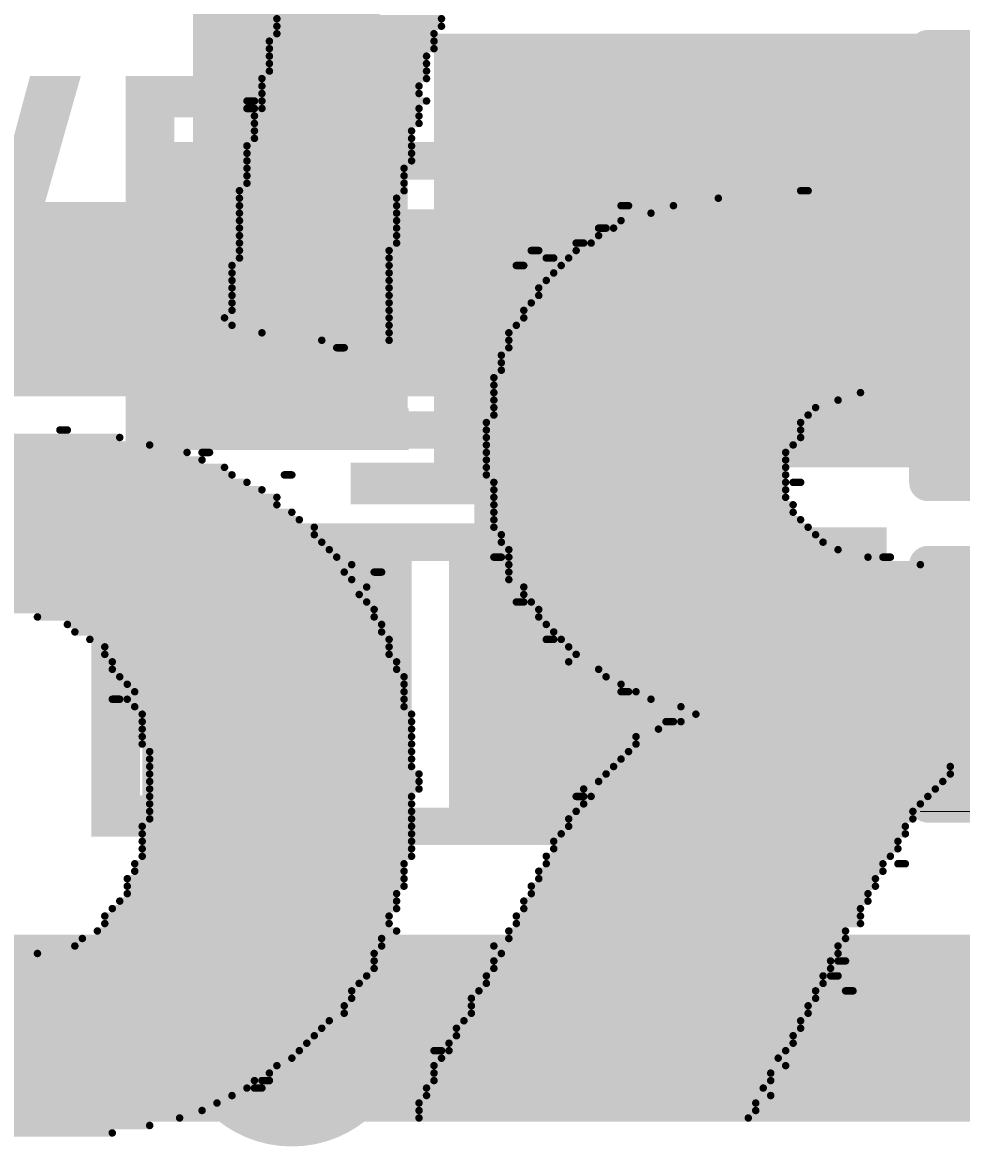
# Model space of a CAD drawing. Header units: millimetres. Extents: x -0.12 to 2.11, y 0 to 1.55.
# Drawn here: x 1.504 to 1.6295, y 0.6862 to 0.8365 of the extents above; entities that cross this region are included whole.
import ezdxf

# ---------------------------------------------------------------- set-up
doc = ezdxf.new("R2010")
doc.units = ezdxf.units.MM
doc.header["$MEASUREMENT"] = 0
for name, color, linetype in [('BottomLayer', 5, 'Continuous'), ('BottomOverlay', 54, 'Continuous'), ('BottomSolder', 6, 'Continuous'), ('TopLayer', 1, 'Continuous'), ('TopOverlay', 2, 'Continuous'), ('TopPaste', 8, 'Continuous'), ('TopSolder', 216, 'Continuous'), ('ViaHoleLayer', 16, 'Continuous')]:
    doc.layers.add(name, color=color, linetype=linetype)
doc.styles.add('Arial', font='', dxfattribs={"height": 0.2})
doc.styles.get('Arial').set_extended_font_data('Arial')

# ---------------------------------------------------------------- blocks, each defined once
blk = doc.blocks.new('RES_0805_1')
at = {"layer": 'TopLayer'}
for points in [[(-0.06, 0.025), (-0.02, 0.025), (-0.02, -0.025), (-0.06, -0.025)], [(0.02, 0.025), (0.06, 0.025), (0.06, -0.025), (0.02, -0.025)]]:
    blk.add_hatch(color=1, dxfattribs=at).paths.add_polyline_path(points)
at = {"layer": 'TopPaste'}
for points in [[(-0.06, 0.025), (-0.02, 0.025), (-0.02, -0.025), (-0.06, -0.025)], [(0.02, 0.025), (0.06, 0.025), (0.06, -0.025), (0.02, -0.025)]]:
    blk.add_hatch(color=8, dxfattribs=at).paths.add_polyline_path(points)
at = {"layer": 'TopSolder'}
for points in [[(-0.064, 0.029), (-0.016, 0.029), (-0.016, -0.029), (-0.064, -0.029)], [(0.016, 0.029), (0.064, 0.029), (0.064, -0.029), (0.016, -0.029)]]:
    blk.add_hatch(color=216, dxfattribs=at).paths.add_polyline_path(points)
at = {"layer": 'TopOverlay', "const_width": 0.005}
for points in [[(-0.064, -0.029), (-0.064, 0.029)], [(-0.064, 0.029), (0.064, 0.029)], [(0.064, -0.029), (0.064, 0.029)], [(-0.064, -0.029), (0.064, -0.029)]]:
    blk.add_lwpolyline(points, dxfattribs=at)
at = {"layer": 'TopOverlay', "const_width": 0.0025}
for points in [[(-0.06525, 0.029, 1), (-0.06275, 0.029, 1)], [(-0.06525, 0.029, 1), (-0.06275, 0.029, 1)], [(0.06275, 0.029, 1), (0.06525, 0.029, 1)], [(0.06275, 0.029, 1), (0.06525, 0.029, 1)], [(-0.06525, -0.029, 1), (-0.06275, -0.029, 1)], [(-0.06525, -0.029, 1), (-0.06275, -0.029, 1)], [(0.06275, -0.029, 1), (0.06525, -0.029, 1)], [(0.06275, -0.029, 1), (0.06525, -0.029, 1)]]:
    blk.add_lwpolyline(points, format="xyb", close=True, dxfattribs=at)
blk = doc.blocks.new('R__0402_5')
at = {"layer": 'TopLayer'}
for points in [[(-0.0275, -0.0125), (-0.0275, 0.0125), (-0.0095, 0.0125), (-0.0095, -0.0125)], [(0.0095, -0.0125), (0.0095, 0.0125), (0.0275, 0.0125), (0.0275, -0.0125)]]:
    blk.add_hatch(color=1, dxfattribs=at).paths.add_polyline_path(points)
at = {"layer": 'TopPaste'}
for points in [[(-0.0275, -0.0125), (-0.0275, 0.0125), (-0.0095, 0.0125), (-0.0095, -0.0125)], [(0.0095, -0.0125), (0.0095, 0.0125), (0.0275, 0.0125), (0.0275, -0.0125)]]:
    blk.add_hatch(color=8, dxfattribs=at).paths.add_polyline_path(points)
at = {"layer": 'TopSolder'}
for points in [[(-0.0315, -0.0165), (-0.0315, 0.0165), (-0.0055, 0.0165), (-0.0055, -0.0165)], [(0.0055, -0.0165), (0.0055, 0.0165), (0.0315, 0.0165), (0.0315, -0.0165)]]:
    blk.add_hatch(color=216, dxfattribs=at).paths.add_polyline_path(points)
at = {"layer": 'TopOverlay'}
for points, const_width in [([(-0.031, 0.016), (0.031, 0.016)], 0.005), ([(-0.031, -0.016), (-0.031, 0.016)], 0.005), ([(0.031, -0.016), (0.031, 0.016)], 0.005), ([(-0.031, -0.016), (0.031, -0.016)], 0.005), ([(-0.032, -0.017), (0.032, -0.017)], 0.000127)]:
    blk.add_lwpolyline(points, dxfattribs=dict(at, const_width=const_width))
for points, const_width in [([(-0.03225, 0.016, 1), (-0.02975, 0.016, 1)], 0.0025), ([(-0.03225, 0.016, 1), (-0.02975, 0.016, 1)], 0.0025), ([(0.02975, 0.016, 1), (0.03225, 0.016, 1)], 0.0025), ([(0.02975, 0.016, 1), (0.03225, 0.016, 1)], 0.0025), ([(-0.03225, -0.016, 1), (-0.02975, -0.016, 1)], 0.0025), ([(-0.03225, -0.016, 1), (-0.02975, -0.016, 1)], 0.0025), ([(0.02975, -0.016, 1), (0.03225, -0.016, 1)], 0.0025), ([(0.02975, -0.016, 1), (0.03225, -0.016, 1)], 0.0025), ([(-0.03203, -0.017, 1), (-0.03197, -0.017, 1)], 0.0000635), ([(0.03197, -0.017, 1), (0.03203, -0.017, 1)], 0.0000635)]:
    blk.add_lwpolyline(points, format="xyb", close=True, dxfattribs=dict(at, const_width=const_width))
blk = doc.blocks.new('LED_0402_8')
at = {"layer": 'TopLayer'}
for points in [[(-0.03091, 0.01417), (-0.0065, 0.01417), (-0.0065, -0.01417), (-0.03091, -0.01417)], [(0.0065, 0.01417), (0.03091, 0.01417), (0.03091, -0.01417), (0.0065, -0.01417)]]:
    blk.add_hatch(color=1, dxfattribs=at).paths.add_polyline_path(points)
at = {"layer": 'TopOverlay'}
blk.add_hatch(color=2, dxfattribs=at).paths.add_polyline_path([(0.034, -0.021), (0.061, -0.021), (0.061, 0.021), (0.034, 0.021)])
at = {"layer": 'TopPaste'}
for points in [[(-0.03091, 0.01417), (-0.0065, 0.01417), (-0.0065, -0.01417), (-0.03091, -0.01417)], [(0.0065, 0.01417), (0.03091, 0.01417), (0.03091, -0.01417), (0.0065, -0.01417)]]:
    blk.add_hatch(color=8, dxfattribs=at).paths.add_polyline_path(points)
at = {"layer": 'TopSolder'}
for points in [[(-0.03491, 0.01817), (-0.0025, 0.01817), (-0.0025, -0.01817), (-0.03491, -0.01817)], [(0.0025, 0.01817), (0.03491, 0.01817), (0.03491, -0.01817), (0.0025, -0.01817)]]:
    blk.add_hatch(color=216, dxfattribs=at).paths.add_polyline_path(points)
at = {"layer": 'TopOverlay', "const_width": 0.005}
for points in [[(-0.036, -0.019), (-0.036, 0.019)], [(-0.036, 0.019), (0.037, 0.019)], [(-0.036, -0.019), (0.037, -0.019)]]:
    blk.add_lwpolyline(points, dxfattribs=at)
at = {"layer": 'TopOverlay', "const_width": 0.0025}
for points in [[(-0.03725, 0.019, 1), (-0.03475, 0.019, 1)], [(-0.03725, 0.019, 1), (-0.03475, 0.019, 1)], [(0.03575, 0.019, 1), (0.03825, 0.019, 1)], [(-0.03725, -0.019, 1), (-0.03475, -0.019, 1)], [(-0.03725, -0.019, 1), (-0.03475, -0.019, 1)], [(0.03575, -0.019, 1), (0.03825, -0.019, 1)]]:
    blk.add_lwpolyline(points, format="xyb", close=True, dxfattribs=at)
blk = doc.blocks.new('LED_0402_36')
at = {"layer": 'TopLayer'}
for points in [[(-0.03091, 0.01417), (-0.0065, 0.01417), (-0.0065, -0.01417), (-0.03091, -0.01417)], [(0.0065, 0.01417), (0.03091, 0.01417), (0.03091, -0.01417), (0.0065, -0.01417)]]:
    blk.add_hatch(color=1, dxfattribs=at).paths.add_polyline_path(points)
at = {"layer": 'TopOverlay'}
blk.add_hatch(color=2, dxfattribs=at).paths.add_polyline_path([(0.037, -0.02), (0.061, -0.02), (0.061, 0.02), (0.037, 0.02)])
at = {"layer": 'TopPaste'}
for points in [[(-0.03091, 0.01417), (-0.0065, 0.01417), (-0.0065, -0.01417), (-0.03091, -0.01417)], [(0.0065, 0.01417), (0.03091, 0.01417), (0.03091, -0.01417), (0.0065, -0.01417)]]:
    blk.add_hatch(color=8, dxfattribs=at).paths.add_polyline_path(points)
at = {"layer": 'TopSolder'}
for points in [[(-0.03491, 0.01817), (-0.0025, 0.01817), (-0.0025, -0.01817), (-0.03491, -0.01817)], [(0.0025, 0.01817), (0.03491, 0.01817), (0.03491, -0.01817), (0.0025, -0.01817)]]:
    blk.add_hatch(color=216, dxfattribs=at).paths.add_polyline_path(points)
at = {"layer": 'TopOverlay', "const_width": 0.005}
for points in [[(-0.035, -0.018), (-0.035, 0.018)], [(-0.035, 0.018), (0.037, 0.018)], [(0.037, -0.018), (0.037, 0.018)], [(-0.035, -0.018), (0.037, -0.018)]]:
    blk.add_lwpolyline(points, dxfattribs=at)
at = {"layer": 'TopOverlay', "const_width": 0.0025}
for points in [[(-0.03625, 0.018, 1), (-0.03375, 0.018, 1)], [(-0.03625, 0.018, 1), (-0.03375, 0.018, 1)], [(0.03575, 0.018, 1), (0.03825, 0.018, 1)], [(0.03575, 0.018, 1), (0.03825, 0.018, 1)], [(-0.03625, -0.018, 1), (-0.03375, -0.018, 1)], [(-0.03625, -0.018, 1), (-0.03375, -0.018, 1)], [(0.03575, -0.018, 1), (0.03825, -0.018, 1)], [(0.03575, -0.018, 1), (0.03825, -0.018, 1)]]:
    blk.add_lwpolyline(points, format="xyb", close=True, dxfattribs=at)

msp = doc.modelspace()

# ---------------------------------------------------------------- hatches: boundary and pattern name
at = {"layer": 'BottomLayer'}
h = msp.add_hatch(color=5, dxfattribs=at)
edge = h.paths.add_edge_path()
edge.add_arc((1.54, 0.702), 0.01181, 0, 360)
at = {"layer": 'BottomSolder'}
h = msp.add_hatch(color=6, dxfattribs=at)
edge = h.paths.add_edge_path()
edge.add_arc((1.54, 0.702), 0.01581, 0, 360)
at = {"layer": 'TopLayer'}
msp.add_hatch(color=1, dxfattribs=at).paths.add_polyline_path([(1.559, 0.777), (1.671, 0.777), (1.671, 0.835), (1.559, 0.835)])
h = msp.add_hatch(color=1, dxfattribs=at)
edge = h.paths.add_edge_path()
edge.add_arc((1.54, 0.702), 0.01181, 0, 360)
at = {"layer": 'TopSolder'}
h = msp.add_hatch(color=216, dxfattribs=at)
edge = h.paths.add_edge_path()
edge.add_arc((1.54, 0.702), 0.01581, 0, 360)
at = {"layer": 'ViaHoleLayer'}
h = msp.add_hatch(color=16, dxfattribs=at)
edge = h.paths.add_edge_path()
edge.add_arc((1.54, 0.702), 0.00591, 0, 360)

# ---------------------------------------------------------------- linework, layer by layer
at = {"layer": 'BottomLayer', "const_width": 0.025}
for points in [[(1.322, 0.799), (1.682, 0.799)], [(1.3535, 0.702), (1.54, 0.702)], [(1.54, 0.702), (1.86, 0.702)]]:
    msp.add_lwpolyline(points, dxfattribs=at)
at = {"layer": 'BottomLayer', "const_width": 0.0125}
msp.add_lwpolyline([(1.53375, 0.702, 1), (1.54625, 0.702, 1)], format="xyb", close=True, dxfattribs=at)
msp.add_lwpolyline([(1.53375, 0.702, 1), (1.54625, 0.702, 1)], format="xyb", close=True, dxfattribs=at)
at = {"layer": 'BottomOverlay', "const_width": 0.001}
for points in [[(1.538, 0.837), (1.56, 0.837)], [(1.538, 0.836), (1.56, 0.836)], [(1.537, 0.834), (1.559, 0.834)], [(1.538, 0.835), (1.559, 0.835)], [(1.537, 0.833), (1.559, 0.833)], [(1.537, 0.832), (1.558, 0.832)], [(1.537, 0.831), (1.558, 0.831)], [(1.537, 0.83), (1.558, 0.83)], [(1.536, 0.829), (1.558, 0.829)], [(1.536, 0.828), (1.557, 0.828)], [(1.536, 0.827), (1.557, 0.827)], [(1.534, 0.826), (1.535, 0.826)], [(1.534, 0.825), (1.535, 0.825)], [(1.536, 0.826), (1.558, 0.826)], [(1.536, 0.825), (1.557, 0.825)], [(1.535, 0.824), (1.557, 0.824)], [(1.535, 0.823), (1.557, 0.823)], [(1.535, 0.822), (1.556, 0.822)], [(1.535, 0.821), (1.556, 0.821)], [(1.534, 0.82), (1.556, 0.82)], [(1.534, 0.819), (1.556, 0.819)], [(1.534, 0.818), (1.556, 0.818)], [(1.534, 0.817), (1.555, 0.817)], [(1.534, 0.816), (1.555, 0.816)], [(1.534, 0.815), (1.555, 0.815)], [(1.533, 0.814), (1.555, 0.814)], [(1.533, 0.813), (1.554, 0.813)], [(1.597, 0.813), (1.679, 0.813)], [(1.608, 0.814), (1.609, 0.814)], [(1.533, 0.812), (1.554, 0.812)], [(1.584, 0.812), (1.585, 0.812)], [(1.591, 0.812), (1.679, 0.812)], [(1.533, 0.811), (1.554, 0.811)], [(1.533, 0.81), (1.554, 0.81)], [(1.584, 0.81), (1.679, 0.81)], [(1.588, 0.811), (1.679, 0.811)], [(1.533, 0.809), (1.554, 0.809)], [(1.581, 0.809), (1.582, 0.809)], [(1.583, 0.809), (1.679, 0.809)], [(1.533, 0.808), (1.554, 0.808)], [(1.533, 0.807), (1.554, 0.807)], [(1.578, 0.807), (1.579, 0.807)], [(1.58, 0.807), (1.679, 0.807)], [(1.581, 0.808), (1.679, 0.808)], [(1.533, 0.806), (1.553, 0.806)], [(1.572, 0.806), (1.573, 0.806)], [(1.578, 0.806), (1.679, 0.806)], [(1.532, 0.804), (1.553, 0.804)], [(1.533, 0.805), (1.553, 0.805)], [(1.57, 0.804), (1.571, 0.804)], [(1.574, 0.805), (1.575, 0.805)], [(1.576, 0.804), (1.679, 0.804)], [(1.577, 0.805), (1.679, 0.805)], [(1.532, 0.803), (1.553, 0.803)], [(1.575, 0.803), (1.679, 0.803)], [(1.532, 0.802), (1.553, 0.802)], [(1.532, 0.801), (1.553, 0.801)], [(1.573, 0.801), (1.679, 0.801)], [(1.574, 0.802), (1.679, 0.802)], [(1.532, 0.8), (1.553, 0.8)], [(1.573, 0.8), (1.679, 0.8)], [(1.532, 0.799), (1.553, 0.799)], [(1.532, 0.798), (1.553, 0.798)], [(1.571, 0.798), (1.679, 0.798)], [(1.572, 0.799), (1.679, 0.799)], [(1.531, 0.797), (1.553, 0.797)], [(1.571, 0.797), (1.679, 0.797)], [(1.532, 0.796), (1.553, 0.796)], [(1.536, 0.795), (1.553, 0.795)], [(1.569, 0.795), (1.679, 0.795)], [(1.57, 0.796), (1.679, 0.796)], [(1.544, 0.794), (1.553, 0.794)], [(1.569, 0.794), (1.679, 0.794)], [(1.546, 0.793), (1.547, 0.793)], [(1.568, 0.792), (1.679, 0.792)], [(1.569, 0.793), (1.679, 0.793)], [(1.568, 0.791), (1.679, 0.791)], [(1.567, 0.789), (1.679, 0.789)], [(1.568, 0.79), (1.679, 0.79)], [(1.567, 0.788), (1.679, 0.788)], [(1.567, 0.787), (1.616, 0.787)], [(1.567, 0.786), (1.613, 0.786)], [(1.567, 0.785), (1.61, 0.785)], [(1.566, 0.783), (1.608, 0.783)], [(1.567, 0.784), (1.609, 0.784)], [(1.509, 0.782), (1.51, 0.782)], [(1.566, 0.782), (1.608, 0.782)], [(1.487, 0.78), (1.521, 0.78)], [(1.49, 0.781), (1.517, 0.781)], [(1.566, 0.781), (1.608, 0.781)], [(1.566, 0.78), (1.607, 0.78)], [(1.483, 0.779), (1.526, 0.779)], [(1.528, 0.779), (1.529, 0.779)], [(1.566, 0.779), (1.606, 0.779)], [(1.478, 0.777), (1.531, 0.777)], [(1.481, 0.778), (1.528, 0.778)], [(1.566, 0.778), (1.606, 0.778)], [(1.566, 0.777), (1.606, 0.777)], [(1.475, 0.776), (1.532, 0.776)], [(1.539, 0.776), (1.54, 0.776)], [(1.566, 0.776), (1.606, 0.776)], [(1.473, 0.774), (1.536, 0.774)], [(1.474, 0.775), (1.534, 0.775)], [(1.567, 0.775), (1.606, 0.775)], [(1.567, 0.774), (1.606, 0.774)], [(1.607, 0.775), (1.608, 0.775)], [(1.47, 0.773), (1.538, 0.773)], [(1.567, 0.773), (1.606, 0.773)], [(1.468, 0.771), (1.54, 0.771)], [(1.47, 0.772), (1.538, 0.772)], [(1.567, 0.772), (1.607, 0.772)], [(1.567, 0.771), (1.607, 0.771)], [(1.467, 0.77), (1.541, 0.77)], [(1.567, 0.77), (1.608, 0.77)], [(1.465, 0.768), (1.543, 0.768)], [(1.466, 0.769), (1.543, 0.769)], [(1.567, 0.769), (1.609, 0.769)], [(1.568, 0.768), (1.61, 0.768)], [(1.463, 0.767), (1.544, 0.767)], [(1.568, 0.767), (1.611, 0.767)], [(1.462, 0.765), (1.546, 0.765)], [(1.463, 0.766), (1.545, 0.766)], [(1.567, 0.765), (1.568, 0.765)], [(1.569, 0.766), (1.613, 0.766)], [(1.569, 0.765), (1.617, 0.765)], [(1.619, 0.765), (1.62, 0.765)], [(1.461, 0.764), (1.548, 0.764)], [(1.569, 0.764), (1.624, 0.764)], [(1.459, 0.762), (1.548, 0.762)], [(1.46, 0.763), (1.547, 0.763)], [(1.551, 0.763), (1.552, 0.763)], [(1.569, 0.763), (1.679, 0.763)], [(1.569, 0.762), (1.679, 0.762)], [(1.459, 0.761), (1.55, 0.761)], [(1.571, 0.761), (1.679, 0.761)], [(1.458, 0.759), (1.55, 0.759)], [(1.459, 0.76), (1.549, 0.76)], [(1.57, 0.759), (1.571, 0.759)], [(1.571, 0.76), (1.679, 0.76)], [(1.572, 0.759), (1.679, 0.759)], [(1.458, 0.758), (1.551, 0.758)], [(1.573, 0.758), (1.679, 0.758)], [(1.506, 0.757), (1.551, 0.757)], [(1.51, 0.756), (1.552, 0.756)], [(1.573, 0.757), (1.679, 0.757)], [(1.574, 0.756), (1.679, 0.756)], [(1.511, 0.755), (1.552, 0.755)], [(1.575, 0.755), (1.679, 0.755)], [(1.513, 0.754), (1.553, 0.754)], [(1.515, 0.753), (1.553, 0.753)], [(1.574, 0.754), (1.575, 0.754)], [(1.576, 0.754), (1.679, 0.754)], [(1.577, 0.753), (1.679, 0.753)], [(1.515, 0.752), (1.553, 0.752)], [(1.578, 0.752), (1.679, 0.752)], [(1.516, 0.751), (1.554, 0.751)], [(1.516, 0.75), (1.554, 0.75)], [(1.577, 0.751), (1.679, 0.751)], [(1.581, 0.75), (1.679, 0.75)], [(1.517, 0.749), (1.555, 0.749)], [(1.582, 0.749), (1.679, 0.749)], [(1.518, 0.748), (1.555, 0.748)], [(1.519, 0.747), (1.555, 0.747)], [(1.584, 0.748), (1.679, 0.748)], [(1.584, 0.747), (1.585, 0.747)], [(1.586, 0.747), (1.679, 0.747)], [(1.516, 0.746), (1.517, 0.746)], [(1.518, 0.746), (1.555, 0.746)], [(1.588, 0.746), (1.679, 0.746)], [(1.519, 0.745), (1.555, 0.745)], [(1.52, 0.744), (1.556, 0.744)], [(1.592, 0.745), (1.679, 0.745)], [(1.594, 0.744), (1.679, 0.744)], [(1.52, 0.743), (1.556, 0.743)], [(1.59, 0.743), (1.591, 0.743)], [(1.592, 0.743), (1.679, 0.743)], [(1.52, 0.742), (1.556, 0.742)], [(1.52, 0.741), (1.556, 0.741)], [(1.586, 0.741), (1.679, 0.741)], [(1.589, 0.742), (1.679, 0.742)], [(1.52, 0.74), (1.556, 0.74)], [(1.586, 0.74), (1.679, 0.74)], [(1.521, 0.739), (1.556, 0.739)], [(1.521, 0.738), (1.556, 0.738)], [(1.584, 0.738), (1.631, 0.738)], [(1.585, 0.739), (1.634, 0.739)], [(1.521, 0.737), (1.556, 0.737)], [(1.583, 0.737), (1.628, 0.737)], [(1.521, 0.736), (1.557, 0.736)], [(1.521, 0.735), (1.557, 0.735)], [(1.581, 0.735), (1.627, 0.735)], [(1.582, 0.736), (1.628, 0.736)], [(1.521, 0.734), (1.557, 0.734)], [(1.579, 0.734), (1.626, 0.734)], [(1.521, 0.733), (1.556, 0.733)], [(1.521, 0.732), (1.556, 0.732)], [(1.578, 0.733), (1.579, 0.733)], [(1.579, 0.732), (1.624, 0.732)], [(1.58, 0.733), (1.625, 0.733)], [(1.521, 0.731), (1.556, 0.731)], [(1.578, 0.731), (1.623, 0.731)], [(1.52, 0.729), (1.556, 0.729)], [(1.521, 0.73), (1.556, 0.73)], [(1.577, 0.73), (1.623, 0.73)], [(1.577, 0.729), (1.622, 0.729)], [(1.52, 0.728), (1.556, 0.728)], [(1.576, 0.728), (1.622, 0.728)], [(1.52, 0.727), (1.556, 0.727)], [(1.52, 0.726), (1.556, 0.726)], [(1.575, 0.727), (1.621, 0.727)], [(1.575, 0.726), (1.621, 0.726)], [(1.52, 0.725), (1.556, 0.725)], [(1.574, 0.725), (1.62, 0.725)], [(1.519, 0.724), (1.555, 0.724)], [(1.519, 0.723), (1.555, 0.723)], [(1.573, 0.723), (1.619, 0.723)], [(1.574, 0.724), (1.619, 0.724)], [(1.621, 0.724), (1.622, 0.724)], [(1.518, 0.722), (1.555, 0.722)], [(1.573, 0.722), (1.618, 0.722)], [(1.518, 0.721), (1.555, 0.721)], [(1.518, 0.72), (1.554, 0.72)], [(1.572, 0.721), (1.618, 0.721)], [(1.572, 0.72), (1.617, 0.72)], [(1.517, 0.719), (1.554, 0.719)], [(1.571, 0.719), (1.617, 0.719)], [(1.515, 0.717), (1.553, 0.717)], [(1.516, 0.718), (1.554, 0.718)], [(1.57, 0.717), (1.616, 0.717)], [(1.571, 0.718), (1.616, 0.718)], [(1.515, 0.716), (1.553, 0.716)], [(1.57, 0.716), (1.616, 0.716)], [(1.512, 0.714), (1.552, 0.714)], [(1.514, 0.715), (1.554, 0.715)], [(1.569, 0.715), (1.614, 0.715)], [(1.569, 0.714), (1.614, 0.714)], [(1.506, 0.712), (1.551, 0.712)], [(1.511, 0.713), (1.552, 0.713)], [(1.567, 0.713), (1.613, 0.713)], [(1.568, 0.712), (1.613, 0.712)], [(1.458, 0.711), (1.551, 0.711)], [(1.567, 0.711), (1.612, 0.711)], [(1.613, 0.711), (1.614, 0.711)], [(1.458, 0.71), (1.551, 0.71)], [(1.459, 0.709), (1.55, 0.709)], [(1.566, 0.709), (1.611, 0.709)], [(1.567, 0.71), (1.612, 0.71)], [(1.612, 0.709), (1.613, 0.709)], [(1.46, 0.708), (1.549, 0.708)], [(1.566, 0.708), (1.611, 0.708)], [(1.46, 0.707), (1.548, 0.707)], [(1.46, 0.706), (1.548, 0.706)], [(1.564, 0.706), (1.61, 0.706)], [(1.565, 0.707), (1.61, 0.707)], [(1.614, 0.707), (1.615, 0.707)], [(1.462, 0.705), (1.547, 0.705)], [(1.564, 0.705), (1.609, 0.705)], [(1.462, 0.704), (1.547, 0.704)], [(1.463, 0.703), (1.545, 0.703)], [(1.563, 0.703), (1.608, 0.703)], [(1.564, 0.704), (1.609, 0.704)], [(1.464, 0.702), (1.544, 0.702)], [(1.562, 0.702), (1.608, 0.702)], [(1.466, 0.701), (1.543, 0.701)], [(1.467, 0.7), (1.542, 0.7)], [(1.561, 0.7), (1.607, 0.7)], [(1.562, 0.701), (1.607, 0.701)], [(1.468, 0.699), (1.541, 0.699)], [(1.559, 0.699), (1.56, 0.699)], [(1.561, 0.699), (1.606, 0.699)], [(1.469, 0.698), (1.54, 0.698)], [(1.47, 0.697), (1.538, 0.697)], [(1.559, 0.697), (1.606, 0.697)], [(1.56, 0.698), (1.605, 0.698)], [(1.471, 0.696), (1.537, 0.696)], [(1.559, 0.696), (1.604, 0.696)], [(1.473, 0.695), (1.535, 0.695)], [(1.475, 0.694), (1.534, 0.694)], [(1.535, 0.694), (1.536, 0.694)], [(1.536, 0.695), (1.537, 0.695)], [(1.558, 0.694), (1.603, 0.694)], [(1.559, 0.695), (1.604, 0.695)], [(1.477, 0.693), (1.532, 0.693)], [(1.558, 0.693), (1.604, 0.693)], [(1.479, 0.692), (1.53, 0.692)], [(1.481, 0.691), (1.528, 0.691)], [(1.557, 0.692), (1.602, 0.692)], [(1.557, 0.691), (1.602, 0.691)], [(1.484, 0.69), (1.525, 0.69)], [(1.557, 0.69), (1.601, 0.69)], [(1.487, 0.689), (1.521, 0.689)], [(1.492, 0.688), (1.516, 0.688)]]:
    msp.add_lwpolyline(points, dxfattribs=at)
at = {"layer": 'BottomOverlay', "const_width": 0.0005}
for points in [[(1.53775, 0.837, 1), (1.53825, 0.837, 1)], [(1.55975, 0.837, 1), (1.56025, 0.837, 1)], [(1.53775, 0.836, 1), (1.53825, 0.836, 1)], [(1.55975, 0.836, 1), (1.56025, 0.836, 1)], [(1.53675, 0.834, 1), (1.53725, 0.834, 1)], [(1.53775, 0.835, 1), (1.53825, 0.835, 1)], [(1.55875, 0.835, 1), (1.55925, 0.835, 1)], [(1.55875, 0.834, 1), (1.55925, 0.834, 1)], [(1.53675, 0.833, 1), (1.53725, 0.833, 1)], [(1.55875, 0.833, 1), (1.55925, 0.833, 1)], [(1.53675, 0.832, 1), (1.53725, 0.832, 1)], [(1.53675, 0.831, 1), (1.53725, 0.831, 1)], [(1.55775, 0.832, 1), (1.55825, 0.832, 1)], [(1.55775, 0.831, 1), (1.55825, 0.831, 1)], [(1.53675, 0.83, 1), (1.53725, 0.83, 1)], [(1.55775, 0.83, 1), (1.55825, 0.83, 1)], [(1.53575, 0.829, 1), (1.53625, 0.829, 1)], [(1.53575, 0.828, 1), (1.53625, 0.828, 1)], [(1.55675, 0.828, 1), (1.55725, 0.828, 1)], [(1.55775, 0.829, 1), (1.55825, 0.829, 1)], [(1.53575, 0.827, 1), (1.53625, 0.827, 1)], [(1.55675, 0.827, 1), (1.55725, 0.827, 1)], [(1.53375, 0.826, 1), (1.53425, 0.826, 1)], [(1.53375, 0.825, 1), (1.53425, 0.825, 1)], [(1.53475, 0.826, 1), (1.53525, 0.826, 1)], [(1.53475, 0.825, 1), (1.53525, 0.825, 1)], [(1.53575, 0.826, 1), (1.53625, 0.826, 1)], [(1.53575, 0.825, 1), (1.53625, 0.825, 1)], [(1.55675, 0.825, 1), (1.55725, 0.825, 1)], [(1.55775, 0.826, 1), (1.55825, 0.826, 1)], [(1.53475, 0.824, 1), (1.53525, 0.824, 1)], [(1.55675, 0.824, 1), (1.55725, 0.824, 1)], [(1.53475, 0.823, 1), (1.53525, 0.823, 1)], [(1.53475, 0.822, 1), (1.53525, 0.822, 1)], [(1.55575, 0.822, 1), (1.55625, 0.822, 1)], [(1.55675, 0.823, 1), (1.55725, 0.823, 1)], [(1.53475, 0.821, 1), (1.53525, 0.821, 1)], [(1.55575, 0.821, 1), (1.55625, 0.821, 1)], [(1.53375, 0.82, 1), (1.53425, 0.82, 1)], [(1.53375, 0.819, 1), (1.53425, 0.819, 1)], [(1.55575, 0.82, 1), (1.55625, 0.82, 1)], [(1.55575, 0.819, 1), (1.55625, 0.819, 1)], [(1.53375, 0.818, 1), (1.53425, 0.818, 1)], [(1.55575, 0.818, 1), (1.55625, 0.818, 1)], [(1.53375, 0.817, 1), (1.53425, 0.817, 1)], [(1.53375, 0.816, 1), (1.53425, 0.816, 1)], [(1.55475, 0.817, 1), (1.55525, 0.817, 1)], [(1.55475, 0.816, 1), (1.55525, 0.816, 1)], [(1.53375, 0.815, 1), (1.53425, 0.815, 1)], [(1.55475, 0.815, 1), (1.55525, 0.815, 1)], [(1.53275, 0.814, 1), (1.53325, 0.814, 1)], [(1.53275, 0.813, 1), (1.53325, 0.813, 1)], [(1.55375, 0.813, 1), (1.55425, 0.813, 1)], [(1.55475, 0.814, 1), (1.55525, 0.814, 1)], [(1.59675, 0.813, 1), (1.59725, 0.813, 1)], [(1.60775, 0.814, 1), (1.60825, 0.814, 1)], [(1.60875, 0.814, 1), (1.60925, 0.814, 1)], [(1.53275, 0.812, 1), (1.53325, 0.812, 1)], [(1.55375, 0.812, 1), (1.55425, 0.812, 1)], [(1.58375, 0.812, 1), (1.58425, 0.812, 1)], [(1.58475, 0.812, 1), (1.58525, 0.812, 1)], [(1.59075, 0.812, 1), (1.59125, 0.812, 1)], [(1.53275, 0.811, 1), (1.53325, 0.811, 1)], [(1.53275, 0.81, 1), (1.53325, 0.81, 1)], [(1.55375, 0.811, 1), (1.55425, 0.811, 1)], [(1.55375, 0.81, 1), (1.55425, 0.81, 1)], [(1.58375, 0.81, 1), (1.58425, 0.81, 1)], [(1.58775, 0.811, 1), (1.58825, 0.811, 1)], [(1.53275, 0.809, 1), (1.53325, 0.809, 1)], [(1.55375, 0.809, 1), (1.55425, 0.809, 1)], [(1.58075, 0.809, 1), (1.58125, 0.809, 1)], [(1.58175, 0.809, 1), (1.58225, 0.809, 1)], [(1.58275, 0.809, 1), (1.58325, 0.809, 1)], [(1.53275, 0.808, 1), (1.53325, 0.808, 1)], [(1.53275, 0.807, 1), (1.53325, 0.807, 1)], [(1.55375, 0.808, 1), (1.55425, 0.808, 1)], [(1.55375, 0.807, 1), (1.55425, 0.807, 1)], [(1.57775, 0.807, 1), (1.57825, 0.807, 1)], [(1.57875, 0.807, 1), (1.57925, 0.807, 1)], [(1.57975, 0.807, 1), (1.58025, 0.807, 1)], [(1.58075, 0.808, 1), (1.58125, 0.808, 1)], [(1.53275, 0.806, 1), (1.53325, 0.806, 1)], [(1.55275, 0.806, 1), (1.55325, 0.806, 1)], [(1.57175, 0.806, 1), (1.57225, 0.806, 1)], [(1.57275, 0.806, 1), (1.57325, 0.806, 1)], [(1.57775, 0.806, 1), (1.57825, 0.806, 1)], [(1.53175, 0.804, 1), (1.53225, 0.804, 1)], [(1.53275, 0.805, 1), (1.53325, 0.805, 1)], [(1.55275, 0.805, 1), (1.55325, 0.805, 1)], [(1.55275, 0.804, 1), (1.55325, 0.804, 1)], [(1.56975, 0.804, 1), (1.57025, 0.804, 1)], [(1.57075, 0.804, 1), (1.57125, 0.804, 1)], [(1.57375, 0.805, 1), (1.57425, 0.805, 1)], [(1.57475, 0.805, 1), (1.57525, 0.805, 1)], [(1.57575, 0.804, 1), (1.57625, 0.804, 1)], [(1.57675, 0.805, 1), (1.57725, 0.805, 1)], [(1.53175, 0.803, 1), (1.53225, 0.803, 1)], [(1.55275, 0.803, 1), (1.55325, 0.803, 1)], [(1.57475, 0.803, 1), (1.57525, 0.803, 1)], [(1.53175, 0.802, 1), (1.53225, 0.802, 1)], [(1.53175, 0.801, 1), (1.53225, 0.801, 1)], [(1.55275, 0.802, 1), (1.55325, 0.802, 1)], [(1.55275, 0.801, 1), (1.55325, 0.801, 1)], [(1.57275, 0.801, 1), (1.57325, 0.801, 1)], [(1.57375, 0.802, 1), (1.57425, 0.802, 1)], [(1.53175, 0.8, 1), (1.53225, 0.8, 1)], [(1.55275, 0.8, 1), (1.55325, 0.8, 1)], [(1.57275, 0.8, 1), (1.57325, 0.8, 1)], [(1.53175, 0.799, 1), (1.53225, 0.799, 1)], [(1.53175, 0.798, 1), (1.53225, 0.798, 1)], [(1.55275, 0.799, 1), (1.55325, 0.799, 1)], [(1.55275, 0.798, 1), (1.55325, 0.798, 1)], [(1.57075, 0.798, 1), (1.57125, 0.798, 1)], [(1.57175, 0.799, 1), (1.57225, 0.799, 1)], [(1.53075, 0.797, 1), (1.53125, 0.797, 1)], [(1.55275, 0.797, 1), (1.55325, 0.797, 1)], [(1.57075, 0.797, 1), (1.57125, 0.797, 1)], [(1.53175, 0.796, 1), (1.53225, 0.796, 1)], [(1.53575, 0.795, 1), (1.53625, 0.795, 1)], [(1.55275, 0.796, 1), (1.55325, 0.796, 1)], [(1.55275, 0.795, 1), (1.55325, 0.795, 1)], [(1.56875, 0.795, 1), (1.56925, 0.795, 1)], [(1.56975, 0.796, 1), (1.57025, 0.796, 1)], [(1.54375, 0.794, 1), (1.54425, 0.794, 1)], [(1.55275, 0.794, 1), (1.55325, 0.794, 1)], [(1.56875, 0.794, 1), (1.56925, 0.794, 1)], [(1.54575, 0.793, 1), (1.54625, 0.793, 1)], [(1.54675, 0.793, 1), (1.54725, 0.793, 1)], [(1.56775, 0.792, 1), (1.56825, 0.792, 1)], [(1.56875, 0.793, 1), (1.56925, 0.793, 1)], [(1.56775, 0.791, 1), (1.56825, 0.791, 1)], [(1.56675, 0.789, 1), (1.56725, 0.789, 1)], [(1.56775, 0.79, 1), (1.56825, 0.79, 1)], [(1.56675, 0.788, 1), (1.56725, 0.788, 1)], [(1.56675, 0.787, 1), (1.56725, 0.787, 1)], [(1.56675, 0.786, 1), (1.56725, 0.786, 1)], [(1.61275, 0.786, 1), (1.61325, 0.786, 1)], [(1.61575, 0.787, 1), (1.61625, 0.787, 1)], [(1.56675, 0.785, 1), (1.56725, 0.785, 1)], [(1.60975, 0.785, 1), (1.61025, 0.785, 1)], [(1.56575, 0.783, 1), (1.56625, 0.783, 1)], [(1.56675, 0.784, 1), (1.56725, 0.784, 1)], [(1.60775, 0.783, 1), (1.60825, 0.783, 1)], [(1.60875, 0.784, 1), (1.60925, 0.784, 1)], [(1.50875, 0.782, 1), (1.50925, 0.782, 1)], [(1.50975, 0.782, 1), (1.51025, 0.782, 1)], [(1.56575, 0.782, 1), (1.56625, 0.782, 1)], [(1.60775, 0.782, 1), (1.60825, 0.782, 1)], [(1.51675, 0.781, 1), (1.51725, 0.781, 1)], [(1.52075, 0.78, 1), (1.52125, 0.78, 1)], [(1.56575, 0.781, 1), (1.56625, 0.781, 1)], [(1.56575, 0.78, 1), (1.56625, 0.78, 1)], [(1.60675, 0.78, 1), (1.60725, 0.78, 1)], [(1.60775, 0.781, 1), (1.60825, 0.781, 1)], [(1.52575, 0.779, 1), (1.52625, 0.779, 1)], [(1.52775, 0.779, 1), (1.52825, 0.779, 1)], [(1.52875, 0.779, 1), (1.52925, 0.779, 1)], [(1.56575, 0.779, 1), (1.56625, 0.779, 1)], [(1.60575, 0.779, 1), (1.60625, 0.779, 1)], [(1.52775, 0.778, 1), (1.52825, 0.778, 1)], [(1.53075, 0.777, 1), (1.53125, 0.777, 1)], [(1.56575, 0.778, 1), (1.56625, 0.778, 1)], [(1.56575, 0.777, 1), (1.56625, 0.777, 1)], [(1.60575, 0.778, 1), (1.60625, 0.778, 1)], [(1.60575, 0.777, 1), (1.60625, 0.777, 1)], [(1.53175, 0.776, 1), (1.53225, 0.776, 1)], [(1.53875, 0.776, 1), (1.53925, 0.776, 1)], [(1.53975, 0.776, 1), (1.54025, 0.776, 1)], [(1.56575, 0.776, 1), (1.56625, 0.776, 1)], [(1.60575, 0.776, 1), (1.60625, 0.776, 1)], [(1.53375, 0.775, 1), (1.53425, 0.775, 1)], [(1.53575, 0.774, 1), (1.53625, 0.774, 1)], [(1.56675, 0.775, 1), (1.56725, 0.775, 1)], [(1.56675, 0.774, 1), (1.56725, 0.774, 1)], [(1.60575, 0.775, 1), (1.60625, 0.775, 1)], [(1.60575, 0.774, 1), (1.60625, 0.774, 1)], [(1.60675, 0.775, 1), (1.60725, 0.775, 1)], [(1.60775, 0.775, 1), (1.60825, 0.775, 1)], [(1.53775, 0.773, 1), (1.53825, 0.773, 1)], [(1.56675, 0.773, 1), (1.56725, 0.773, 1)], [(1.60575, 0.773, 1), (1.60625, 0.773, 1)], [(1.53775, 0.772, 1), (1.53825, 0.772, 1)], [(1.53975, 0.771, 1), (1.54025, 0.771, 1)], [(1.56675, 0.772, 1), (1.56725, 0.772, 1)], [(1.56675, 0.771, 1), (1.56725, 0.771, 1)], [(1.60675, 0.772, 1), (1.60725, 0.772, 1)], [(1.60675, 0.771, 1), (1.60725, 0.771, 1)], [(1.54075, 0.77, 1), (1.54125, 0.77, 1)], [(1.56675, 0.77, 1), (1.56725, 0.77, 1)], [(1.60775, 0.77, 1), (1.60825, 0.77, 1)], [(1.54275, 0.769, 1), (1.54325, 0.769, 1)], [(1.54275, 0.768, 1), (1.54325, 0.768, 1)], [(1.56675, 0.769, 1), (1.56725, 0.769, 1)], [(1.56775, 0.768, 1), (1.56825, 0.768, 1)], [(1.60875, 0.769, 1), (1.60925, 0.769, 1)], [(1.60975, 0.768, 1), (1.61025, 0.768, 1)], [(1.54375, 0.767, 1), (1.54425, 0.767, 1)], [(1.56775, 0.767, 1), (1.56825, 0.767, 1)], [(1.61075, 0.767, 1), (1.61125, 0.767, 1)], [(1.54475, 0.766, 1), (1.54525, 0.766, 1)], [(1.54575, 0.765, 1), (1.54625, 0.765, 1)], [(1.56675, 0.765, 1), (1.56725, 0.765, 1)], [(1.56775, 0.765, 1), (1.56825, 0.765, 1)], [(1.56875, 0.766, 1), (1.56925, 0.766, 1)], [(1.56875, 0.765, 1), (1.56925, 0.765, 1)], [(1.61275, 0.766, 1), (1.61325, 0.766, 1)], [(1.61675, 0.765, 1), (1.61725, 0.765, 1)], [(1.61875, 0.765, 1), (1.61925, 0.765, 1)], [(1.61975, 0.765, 1), (1.62025, 0.765, 1)], [(1.54775, 0.764, 1), (1.54825, 0.764, 1)], [(1.56875, 0.764, 1), (1.56925, 0.764, 1)], [(1.62375, 0.764, 1), (1.62425, 0.764, 1)], [(1.54675, 0.763, 1), (1.54725, 0.763, 1)], [(1.54775, 0.762, 1), (1.54825, 0.762, 1)], [(1.55075, 0.763, 1), (1.55125, 0.763, 1)], [(1.55175, 0.763, 1), (1.55225, 0.763, 1)], [(1.56875, 0.763, 1), (1.56925, 0.763, 1)], [(1.56875, 0.762, 1), (1.56925, 0.762, 1)], [(1.54975, 0.761, 1), (1.55025, 0.761, 1)], [(1.57075, 0.761, 1), (1.57125, 0.761, 1)], [(1.54875, 0.76, 1), (1.54925, 0.76, 1)], [(1.54975, 0.759, 1), (1.55025, 0.759, 1)], [(1.56975, 0.759, 1), (1.57025, 0.759, 1)], [(1.57075, 0.76, 1), (1.57125, 0.76, 1)], [(1.57075, 0.759, 1), (1.57125, 0.759, 1)], [(1.57175, 0.759, 1), (1.57225, 0.759, 1)], [(1.55075, 0.758, 1), (1.55125, 0.758, 1)], [(1.57275, 0.758, 1), (1.57325, 0.758, 1)], [(1.50575, 0.757, 1), (1.50625, 0.757, 1)], [(1.50975, 0.756, 1), (1.51025, 0.756, 1)], [(1.55075, 0.757, 1), (1.55125, 0.757, 1)], [(1.55175, 0.756, 1), (1.55225, 0.756, 1)], [(1.57275, 0.757, 1), (1.57325, 0.757, 1)], [(1.57375, 0.756, 1), (1.57425, 0.756, 1)], [(1.51075, 0.755, 1), (1.51125, 0.755, 1)], [(1.55175, 0.755, 1), (1.55225, 0.755, 1)], [(1.57475, 0.755, 1), (1.57525, 0.755, 1)], [(1.51275, 0.754, 1), (1.51325, 0.754, 1)], [(1.51475, 0.753, 1), (1.51525, 0.753, 1)], [(1.55275, 0.754, 1), (1.55325, 0.754, 1)], [(1.55275, 0.753, 1), (1.55325, 0.753, 1)], [(1.57375, 0.754, 1), (1.57425, 0.754, 1)], [(1.57475, 0.754, 1), (1.57525, 0.754, 1)], [(1.57575, 0.754, 1), (1.57625, 0.754, 1)], [(1.57675, 0.753, 1), (1.57725, 0.753, 1)], [(1.51475, 0.752, 1), (1.51525, 0.752, 1)], [(1.55275, 0.752, 1), (1.55325, 0.752, 1)], [(1.57775, 0.752, 1), (1.57825, 0.752, 1)], [(1.51575, 0.751, 1), (1.51625, 0.751, 1)], [(1.51575, 0.75, 1), (1.51625, 0.75, 1)], [(1.55375, 0.751, 1), (1.55425, 0.751, 1)], [(1.55375, 0.75, 1), (1.55425, 0.75, 1)], [(1.57675, 0.751, 1), (1.57725, 0.751, 1)], [(1.58075, 0.75, 1), (1.58125, 0.75, 1)], [(1.51675, 0.749, 1), (1.51725, 0.749, 1)], [(1.55475, 0.749, 1), (1.55525, 0.749, 1)], [(1.58175, 0.749, 1), (1.58225, 0.749, 1)], [(1.51775, 0.748, 1), (1.51825, 0.748, 1)], [(1.51875, 0.747, 1), (1.51925, 0.747, 1)], [(1.55475, 0.748, 1), (1.55525, 0.748, 1)], [(1.55475, 0.747, 1), (1.55525, 0.747, 1)], [(1.58375, 0.748, 1), (1.58425, 0.748, 1)], [(1.58375, 0.747, 1), (1.58425, 0.747, 1)], [(1.58475, 0.747, 1), (1.58525, 0.747, 1)], [(1.58575, 0.747, 1), (1.58625, 0.747, 1)], [(1.51575, 0.746, 1), (1.51625, 0.746, 1)], [(1.51675, 0.746, 1), (1.51725, 0.746, 1)], [(1.51775, 0.746, 1), (1.51825, 0.746, 1)], [(1.55475, 0.746, 1), (1.55525, 0.746, 1)], [(1.58775, 0.746, 1), (1.58825, 0.746, 1)], [(1.51875, 0.745, 1), (1.51925, 0.745, 1)], [(1.51975, 0.744, 1), (1.52025, 0.744, 1)], [(1.55475, 0.745, 1), (1.55525, 0.745, 1)], [(1.55575, 0.744, 1), (1.55625, 0.744, 1)], [(1.59175, 0.745, 1), (1.59225, 0.745, 1)], [(1.59375, 0.744, 1), (1.59425, 0.744, 1)], [(1.51975, 0.743, 1), (1.52025, 0.743, 1)], [(1.55575, 0.743, 1), (1.55625, 0.743, 1)], [(1.58975, 0.743, 1), (1.59025, 0.743, 1)], [(1.59075, 0.743, 1), (1.59125, 0.743, 1)], [(1.59175, 0.743, 1), (1.59225, 0.743, 1)], [(1.51975, 0.742, 1), (1.52025, 0.742, 1)], [(1.51975, 0.741, 1), (1.52025, 0.741, 1)], [(1.55575, 0.742, 1), (1.55625, 0.742, 1)], [(1.55575, 0.741, 1), (1.55625, 0.741, 1)], [(1.58575, 0.741, 1), (1.58625, 0.741, 1)], [(1.58875, 0.742, 1), (1.58925, 0.742, 1)], [(1.51975, 0.74, 1), (1.52025, 0.74, 1)], [(1.55575, 0.74, 1), (1.55625, 0.74, 1)], [(1.58575, 0.74, 1), (1.58625, 0.74, 1)], [(1.52075, 0.739, 1), (1.52125, 0.739, 1)], [(1.52075, 0.738, 1), (1.52125, 0.738, 1)], [(1.55575, 0.739, 1), (1.55625, 0.739, 1)], [(1.55575, 0.738, 1), (1.55625, 0.738, 1)], [(1.58375, 0.738, 1), (1.58425, 0.738, 1)], [(1.58475, 0.739, 1), (1.58525, 0.739, 1)], [(1.52075, 0.737, 1), (1.52125, 0.737, 1)], [(1.55575, 0.737, 1), (1.55625, 0.737, 1)], [(1.58275, 0.737, 1), (1.58325, 0.737, 1)], [(1.62775, 0.737, 1), (1.62825, 0.737, 1)], [(1.52075, 0.736, 1), (1.52125, 0.736, 1)], [(1.52075, 0.735, 1), (1.52125, 0.735, 1)], [(1.55675, 0.736, 1), (1.55725, 0.736, 1)], [(1.55675, 0.735, 1), (1.55725, 0.735, 1)], [(1.58075, 0.735, 1), (1.58125, 0.735, 1)], [(1.58175, 0.736, 1), (1.58225, 0.736, 1)], [(1.62675, 0.735, 1), (1.62725, 0.735, 1)], [(1.62775, 0.736, 1), (1.62825, 0.736, 1)], [(1.52075, 0.734, 1), (1.52125, 0.734, 1)], [(1.55675, 0.734, 1), (1.55725, 0.734, 1)], [(1.57875, 0.734, 1), (1.57925, 0.734, 1)], [(1.62575, 0.734, 1), (1.62625, 0.734, 1)], [(1.52075, 0.733, 1), (1.52125, 0.733, 1)], [(1.52075, 0.732, 1), (1.52125, 0.732, 1)], [(1.55575, 0.733, 1), (1.55625, 0.733, 1)], [(1.55575, 0.732, 1), (1.55625, 0.732, 1)], [(1.57775, 0.733, 1), (1.57825, 0.733, 1)], [(1.57875, 0.733, 1), (1.57925, 0.733, 1)], [(1.57875, 0.732, 1), (1.57925, 0.732, 1)], [(1.57975, 0.733, 1), (1.58025, 0.733, 1)], [(1.62375, 0.732, 1), (1.62425, 0.732, 1)], [(1.62475, 0.733, 1), (1.62525, 0.733, 1)], [(1.52075, 0.731, 1), (1.52125, 0.731, 1)], [(1.55575, 0.731, 1), (1.55625, 0.731, 1)], [(1.57775, 0.731, 1), (1.57825, 0.731, 1)], [(1.62275, 0.731, 1), (1.62325, 0.731, 1)], [(1.51975, 0.729, 1), (1.52025, 0.729, 1)], [(1.52075, 0.73, 1), (1.52125, 0.73, 1)], [(1.55575, 0.73, 1), (1.55625, 0.73, 1)], [(1.55575, 0.729, 1), (1.55625, 0.729, 1)], [(1.57675, 0.73, 1), (1.57725, 0.73, 1)], [(1.57675, 0.729, 1), (1.57725, 0.729, 1)], [(1.62175, 0.729, 1), (1.62225, 0.729, 1)], [(1.62275, 0.73, 1), (1.62325, 0.73, 1)], [(1.51975, 0.728, 1), (1.52025, 0.728, 1)], [(1.55575, 0.728, 1), (1.55625, 0.728, 1)], [(1.57575, 0.728, 1), (1.57625, 0.728, 1)], [(1.62175, 0.728, 1), (1.62225, 0.728, 1)], [(1.51975, 0.727, 1), (1.52025, 0.727, 1)], [(1.51975, 0.726, 1), (1.52025, 0.726, 1)], [(1.55575, 0.727, 1), (1.55625, 0.727, 1)], [(1.55575, 0.726, 1), (1.55625, 0.726, 1)], [(1.57475, 0.727, 1), (1.57525, 0.727, 1)], [(1.57475, 0.726, 1), (1.57525, 0.726, 1)], [(1.62075, 0.727, 1), (1.62125, 0.727, 1)], [(1.62075, 0.726, 1), (1.62125, 0.726, 1)], [(1.51975, 0.725, 1), (1.52025, 0.725, 1)], [(1.55575, 0.725, 1), (1.55625, 0.725, 1)], [(1.57375, 0.725, 1), (1.57425, 0.725, 1)], [(1.61975, 0.725, 1), (1.62025, 0.725, 1)], [(1.51875, 0.724, 1), (1.51925, 0.724, 1)], [(1.51875, 0.723, 1), (1.51925, 0.723, 1)], [(1.55475, 0.724, 1), (1.55525, 0.724, 1)], [(1.55475, 0.723, 1), (1.55525, 0.723, 1)], [(1.57275, 0.723, 1), (1.57325, 0.723, 1)], [(1.57375, 0.724, 1), (1.57425, 0.724, 1)], [(1.61875, 0.724, 1), (1.61925, 0.724, 1)], [(1.61875, 0.723, 1), (1.61925, 0.723, 1)], [(1.62075, 0.724, 1), (1.62125, 0.724, 1)], [(1.62175, 0.724, 1), (1.62225, 0.724, 1)], [(1.51775, 0.722, 1), (1.51825, 0.722, 1)], [(1.55475, 0.722, 1), (1.55525, 0.722, 1)], [(1.57275, 0.722, 1), (1.57325, 0.722, 1)], [(1.61775, 0.722, 1), (1.61825, 0.722, 1)], [(1.51775, 0.721, 1), (1.51825, 0.721, 1)], [(1.51775, 0.72, 1), (1.51825, 0.72, 1)], [(1.55375, 0.72, 1), (1.55425, 0.72, 1)], [(1.55475, 0.721, 1), (1.55525, 0.721, 1)], [(1.57175, 0.721, 1), (1.57225, 0.721, 1)], [(1.57175, 0.72, 1), (1.57225, 0.72, 1)], [(1.61675, 0.72, 1), (1.61725, 0.72, 1)], [(1.61775, 0.721, 1), (1.61825, 0.721, 1)], [(1.51675, 0.719, 1), (1.51725, 0.719, 1)], [(1.55375, 0.719, 1), (1.55425, 0.719, 1)], [(1.57075, 0.719, 1), (1.57125, 0.719, 1)], [(1.61675, 0.719, 1), (1.61725, 0.719, 1)], [(1.51475, 0.717, 1), (1.51525, 0.717, 1)], [(1.51575, 0.718, 1), (1.51625, 0.718, 1)], [(1.55275, 0.717, 1), (1.55325, 0.717, 1)], [(1.55375, 0.718, 1), (1.55425, 0.718, 1)], [(1.56975, 0.717, 1), (1.57025, 0.717, 1)], [(1.57075, 0.718, 1), (1.57125, 0.718, 1)], [(1.61575, 0.718, 1), (1.61625, 0.718, 1)], [(1.61575, 0.717, 1), (1.61625, 0.717, 1)], [(1.51475, 0.716, 1), (1.51525, 0.716, 1)], [(1.55275, 0.716, 1), (1.55325, 0.716, 1)], [(1.56975, 0.716, 1), (1.57025, 0.716, 1)], [(1.61575, 0.716, 1), (1.61625, 0.716, 1)], [(1.51175, 0.714, 1), (1.51225, 0.714, 1)], [(1.51375, 0.715, 1), (1.51425, 0.715, 1)], [(1.55175, 0.714, 1), (1.55225, 0.714, 1)], [(1.55375, 0.715, 1), (1.55425, 0.715, 1)], [(1.56875, 0.715, 1), (1.56925, 0.715, 1)], [(1.56875, 0.714, 1), (1.56925, 0.714, 1)], [(1.61375, 0.715, 1), (1.61425, 0.715, 1)], [(1.61375, 0.714, 1), (1.61425, 0.714, 1)], [(1.50575, 0.712, 1), (1.50625, 0.712, 1)], [(1.51075, 0.713, 1), (1.51125, 0.713, 1)], [(1.55075, 0.712, 1), (1.55125, 0.712, 1)], [(1.55175, 0.713, 1), (1.55225, 0.713, 1)], [(1.56675, 0.713, 1), (1.56725, 0.713, 1)], [(1.56775, 0.712, 1), (1.56825, 0.712, 1)], [(1.61275, 0.713, 1), (1.61325, 0.713, 1)], [(1.61275, 0.712, 1), (1.61325, 0.712, 1)], [(1.55075, 0.711, 1), (1.55125, 0.711, 1)], [(1.56675, 0.711, 1), (1.56725, 0.711, 1)], [(1.61175, 0.711, 1), (1.61225, 0.711, 1)], [(1.61275, 0.711, 1), (1.61325, 0.711, 1)], [(1.61375, 0.711, 1), (1.61425, 0.711, 1)], [(1.54975, 0.709, 1), (1.55025, 0.709, 1)], [(1.55075, 0.71, 1), (1.55125, 0.71, 1)], [(1.56575, 0.709, 1), (1.56625, 0.709, 1)], [(1.56675, 0.71, 1), (1.56725, 0.71, 1)], [(1.61075, 0.709, 1), (1.61125, 0.709, 1)], [(1.61175, 0.71, 1), (1.61225, 0.71, 1)], [(1.61175, 0.709, 1), (1.61225, 0.709, 1)], [(1.61275, 0.709, 1), (1.61325, 0.709, 1)], [(1.54875, 0.708, 1), (1.54925, 0.708, 1)], [(1.56575, 0.708, 1), (1.56625, 0.708, 1)], [(1.61075, 0.708, 1), (1.61125, 0.708, 1)], [(1.54775, 0.707, 1), (1.54825, 0.707, 1)], [(1.54775, 0.706, 1), (1.54825, 0.706, 1)], [(1.56375, 0.706, 1), (1.56425, 0.706, 1)], [(1.56475, 0.707, 1), (1.56525, 0.707, 1)], [(1.60975, 0.707, 1), (1.61025, 0.707, 1)], [(1.60975, 0.706, 1), (1.61025, 0.706, 1)], [(1.61375, 0.707, 1), (1.61425, 0.707, 1)], [(1.61475, 0.707, 1), (1.61525, 0.707, 1)], [(1.54675, 0.705, 1), (1.54725, 0.705, 1)], [(1.56375, 0.705, 1), (1.56425, 0.705, 1)], [(1.60875, 0.705, 1), (1.60925, 0.705, 1)], [(1.54475, 0.703, 1), (1.54525, 0.703, 1)], [(1.54675, 0.704, 1), (1.54725, 0.704, 1)], [(1.56275, 0.703, 1), (1.56325, 0.703, 1)], [(1.56375, 0.704, 1), (1.56425, 0.704, 1)], [(1.60775, 0.703, 1), (1.60825, 0.703, 1)], [(1.60875, 0.704, 1), (1.60925, 0.704, 1)], [(1.54375, 0.702, 1), (1.54425, 0.702, 1)], [(1.56175, 0.702, 1), (1.56225, 0.702, 1)], [(1.60775, 0.702, 1), (1.60825, 0.702, 1)], [(1.54175, 0.7, 1), (1.54225, 0.7, 1)], [(1.54275, 0.701, 1), (1.54325, 0.701, 1)], [(1.56075, 0.7, 1), (1.56125, 0.7, 1)], [(1.56175, 0.701, 1), (1.56225, 0.701, 1)], [(1.60675, 0.701, 1), (1.60725, 0.701, 1)], [(1.60675, 0.7, 1), (1.60725, 0.7, 1)], [(1.54075, 0.699, 1), (1.54125, 0.699, 1)], [(1.55875, 0.699, 1), (1.55925, 0.699, 1)], [(1.55975, 0.699, 1), (1.56025, 0.699, 1)], [(1.56075, 0.699, 1), (1.56125, 0.699, 1)], [(1.60575, 0.699, 1), (1.60625, 0.699, 1)], [(1.53775, 0.697, 1), (1.53825, 0.697, 1)], [(1.53975, 0.698, 1), (1.54025, 0.698, 1)], [(1.55875, 0.697, 1), (1.55925, 0.697, 1)], [(1.55975, 0.698, 1), (1.56025, 0.698, 1)], [(1.60475, 0.698, 1), (1.60525, 0.698, 1)], [(1.60575, 0.697, 1), (1.60625, 0.697, 1)], [(1.53675, 0.696, 1), (1.53725, 0.696, 1)], [(1.55875, 0.696, 1), (1.55925, 0.696, 1)], [(1.60375, 0.696, 1), (1.60425, 0.696, 1)], [(1.53375, 0.694, 1), (1.53425, 0.694, 1)], [(1.53475, 0.695, 1), (1.53525, 0.695, 1)], [(1.53475, 0.694, 1), (1.53525, 0.694, 1)], [(1.53575, 0.695, 1), (1.53625, 0.695, 1)], [(1.53575, 0.694, 1), (1.53625, 0.694, 1)], [(1.53675, 0.695, 1), (1.53725, 0.695, 1)], [(1.55775, 0.694, 1), (1.55825, 0.694, 1)], [(1.55875, 0.695, 1), (1.55925, 0.695, 1)], [(1.60275, 0.694, 1), (1.60325, 0.694, 1)], [(1.60375, 0.695, 1), (1.60425, 0.695, 1)], [(1.53175, 0.693, 1), (1.53225, 0.693, 1)], [(1.55775, 0.693, 1), (1.55825, 0.693, 1)], [(1.60375, 0.693, 1), (1.60425, 0.693, 1)], [(1.52775, 0.691, 1), (1.52825, 0.691, 1)], [(1.52975, 0.692, 1), (1.53025, 0.692, 1)], [(1.55675, 0.692, 1), (1.55725, 0.692, 1)], [(1.55675, 0.691, 1), (1.55725, 0.691, 1)], [(1.60175, 0.692, 1), (1.60225, 0.692, 1)], [(1.60175, 0.691, 1), (1.60225, 0.691, 1)], [(1.52475, 0.69, 1), (1.52525, 0.69, 1)], [(1.55675, 0.69, 1), (1.55725, 0.69, 1)], [(1.60075, 0.69, 1), (1.60125, 0.69, 1)], [(1.51575, 0.688, 1), (1.51625, 0.688, 1)], [(1.52075, 0.689, 1), (1.52125, 0.689, 1)]]:
    msp.add_lwpolyline(points, format="xyb", close=True, dxfattribs=at)
at = {"layer": 'TopLayer'}
for points, const_width in [([(1.5393, 0.8), (1.5393, 0.9763)], 0.025), ([(1.422, 0.727), (1.495, 0.8)], 0.025), ([(1.495, 0.8), (1.5393, 0.8)], 0.025), ([(1.5398, 0.702), (1.5398, 0.748)], 0.025), ([(1.5772, 0.748), (1.6375, 0.748)], 0.012)]:
    msp.add_lwpolyline(points, dxfattribs=dict(at, const_width=const_width))
for points, const_width in [([(1.48875, 0.8, 1), (1.50125, 0.8, 1)], 0.0125), ([(1.48875, 0.8, 1), (1.50125, 0.8, 1)], 0.0125), ([(1.53305, 0.8, 1), (1.54555, 0.8, 1)], 0.0125), ([(1.53305, 0.8, 1), (1.54555, 0.8, 1)], 0.0125), ([(1.53355, 0.748, 1), (1.54605, 0.748, 1)], 0.0125), ([(1.5742, 0.748, 1), (1.5802, 0.748, 1)], 0.006), ([(1.53355, 0.702, 1), (1.54605, 0.702, 1)], 0.0125)]:
    msp.add_lwpolyline(points, format="xyb", close=True, dxfattribs=dict(at, const_width=const_width))

# ---------------------------------------------------------------- block references
for name, p in [('RES_0805_1', (1.689, 0.804)), ('LED_0402_36', (1.558, 0.8)), ('LED_0402_8', (1.5585, 0.748)), ('R__0402_5', (1.656, 0.748))]:
    msp.add_blockref(name, p)

# ---------------------------------------------------------------- texts
at = {"layer": 'TopOverlay', "style": 'Arial'}
for s, p in [('POWER', (1.34521, 0.77935)), ('FAULT', (1.36777, 0.72762))]:
    msp.add_text(s, height=0.05, rotation=360, dxfattribs=at).set_placement(p)

doc.saveas('drawing.dxf')
